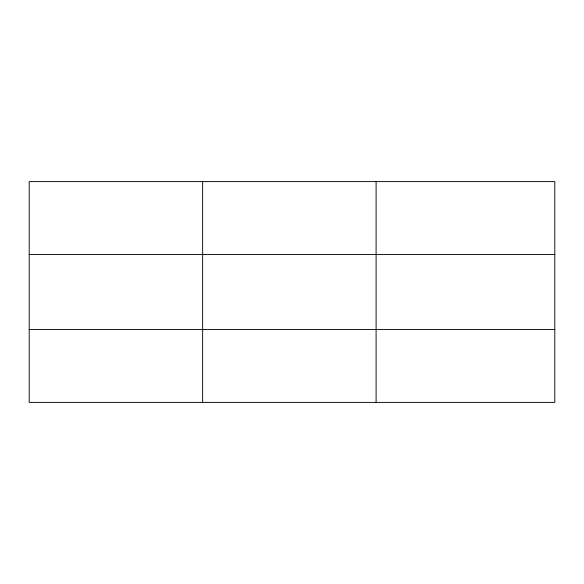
<?xml version="1.0" encoding="UTF-8"?>
<svg xmlns="http://www.w3.org/2000/svg" width="584" height="584" viewBox="0 0 584 584"><rect width="100%" height="100%" fill="white"/><g stroke="black" fill="none" stroke-linecap="round" stroke-linejoin="round"><path stroke-width="0.88" d="M202.648 402.398L202.648 181.602M376.096 402.398L376.096 181.602M554.8 329.537L554.8 402.398L29.2 402.398L29.2 181.602L554.8 181.602L554.8 329.537L29.2 329.537M29.2 254.463L554.8 254.463"/></g></svg>
